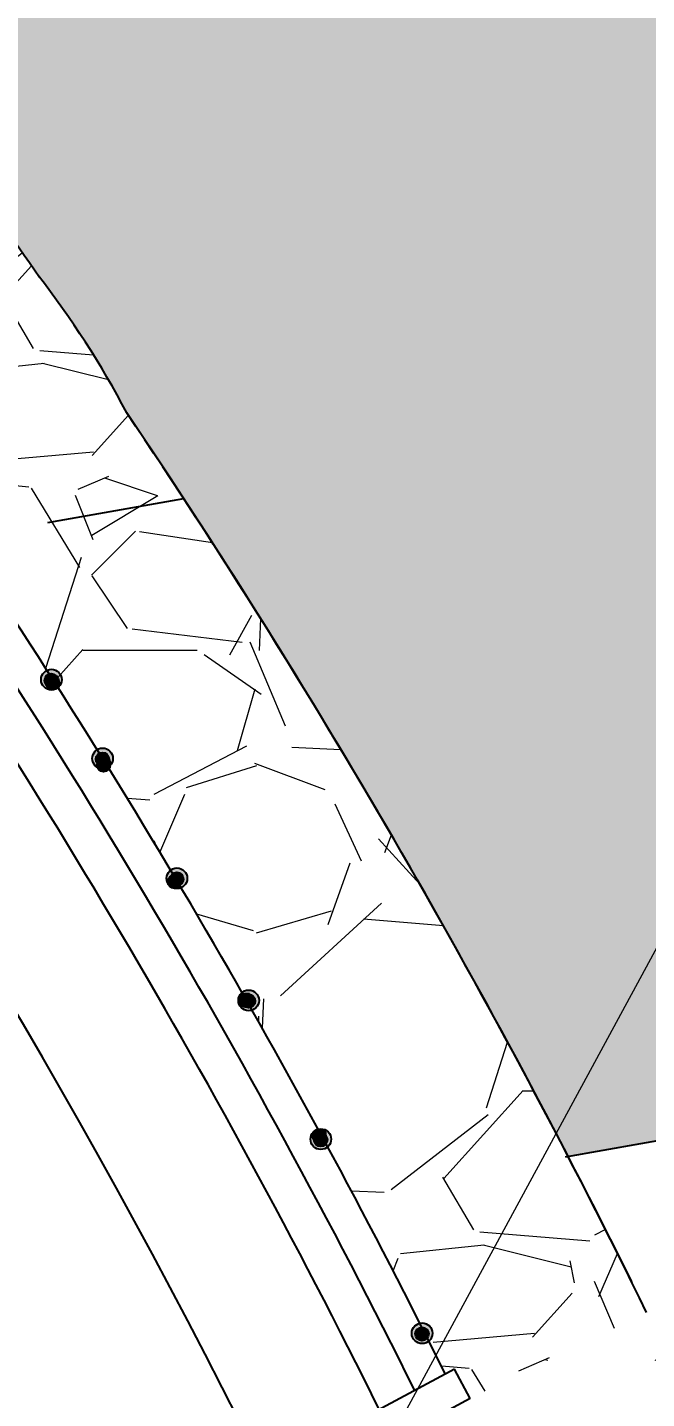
# Model space of a CAD drawing. Header units: millimetres. Extents: x -46762 to 161452, y -66984 to 31524.
# Drawn here: x -36789 to -36343, y -9970 to -8982 of the extents above; entities that cross this region are included whole.
import ezdxf

# ---------------------------------------------------------------- set-up
doc = ezdxf.new("R2010")
doc.units = ezdxf.units.MM
doc.header["$LTSCALE"] = 0.5
doc.styles.get("Standard").update_dxf_attribs({"font": 'TIMES.TTF'})
doc.dimstyles.new('ISO-25', dxfattribs={"dimscale": 50, "dimtxt": 2.5, "dimasz": 2.5, "dimexe": 1.25, "dimexo": 0.625, "dimtad": 1, "dimdec": 0, "dimtxsty": 'Standard', "dimcen": 2.5, "dimadec": 0, "dimazin": 0, "dimtfac": 1, "dimtdec": 0, "dimtmove": 0, "dimatfit": 3, "dimfxl": 1, "dimarcsym": 0})
pattern_1 = [(228.0128, (-97673.25584044286, -17195.62959779655), (-2540.002158237001, -2857.503511189072), [42.715125, -4228.8125]), (184.9697, (-97701.83084044285, -17227.37959779655), (3810.006163272391, 317.4977594234323), [73.300625, -7256.75]), (132.5104, (-97774.85584044286, -17233.72959779655), (3174.997689791462, -3492.503411557551), [51.68525, -5116.8375]), (267.2737, (-97898.68084044284, -17313.10459779655), (317.4986213535216, 6349.997956670803), [66.750625, -6608.3]), (292.8337, (-97901.85584044286, -17379.77959779655), (-1587.504506937738, 3810.002166256389), [65.45425000000002, -6479.975000000001]), (357.2737, (-97876.45584044285, -17440.10459779655), (-6349.997956670803, 317.4986213535219), [66.750625, -6608.3]), (37.6942, (-97809.78084044284, -17443.27959779655), (-4127.502607654991, -3174.997169623111), [88.27424999999998, -8739.1375]), (72.2553, (-97739.93084044284, -17389.30459779655), (2222.504445683399, 6985.002025754549), [83.34000000000002, -8250.6625]), (121.4296, (-97714.53084044285, -17309.92959779654), (-2540.00065440806, 4127.495144996587), [66.976625, -6630.687500000001]), (175.2364, (-97749.45584044285, -17252.77959779655), (3492.497256631807, -317.4970203401444), [76.4641249999998, -3746.737499999988]), (222.3974, (-97825.65584044284, -17246.42959779654), (-3810.000114654964, -3492.495456329621), [98.88475000000001, -9789.600000000002]), (138.8141, (-97584.35584044285, -17316.27959779655), (-2222.498584278092, 1904.997069640501), [33.750625, -3341.325]), (171.4692, (-97609.75584044286, -17294.05459779654), (4127.493699448925, -635.0016000057124), [64.21024999999979, -6356.824999999987]), (225, (-97673.25584044286, -17284.52959779655), (-6.661338147750939e-14, -317.4997835875247), [44.901125, -404.11125]), (203.1986, (-97695.48084044283, -17246.42959779654), (1587.505353198854, 635.0027842882831), [24.180125, -2393.825]), (291.8014, (-97717.70584044285, -17255.95459779655), (-317.5002227368137, 952.5006135914831), [34.19575, -1675.6]), (30.9638, (-97705.00584044284, -17287.70459779655), (952.4989943510283, 635.0004948325691), [55.53999999999981, -1795.787499999994]), (161.5651, (-97657.38084044284, -17259.12959779655), (635.0002897726226, -317.4995278081346), [40.160875, -963.8625]), (16.38950000000001, (-97901.85584044286, -17255.95459779655), (3175.001751746169, 952.4980187459755), [56.261, -5569.849999999999]), (70.3462, (-97847.88084044284, -17240.07959779655), (-1269.996461084563, -3492.495061068125), [47.19987500000001, -4672.775]), (293.1986, (-97657.38084044284, -17195.62959779655), (-635.002784288283, 1587.505353198854), [48.36, -2369.65]), (343.6105, (-97638.33084044285, -17240.07959779655), (-3175.001751746168, 952.4980187459764), [56.26099999999982, -5569.849999999988]), (339.444, (-97901.85584044286, -17452.80459779655), (-1587.501970531989, 634.9992295062673), [54.25437499999999, -2658.4625]), (294.7751, (-97851.05584044286, -17471.85459779655), (-1587.496300453355, 3492.498378269584), [45.4589999999999, -4500.449999999988]), (66.80140000000002, (-97654.20584044284, -17513.12959779655), (635.0027842882835, 1587.505353198854), [48.36, -2369.65]), (17.35400000000001, (-97635.15584044284, -17468.67959779655), (-4127.500222732495, -1269.998084450704), [53.22287499999998, -5269.049999999998]), (69.444, (-97809.78084044284, -17513.12959779655), (-634.9992295062681, -1587.501970531988), [27.12725, -2685.6]), (101.3098999999999, (-97673.25584044286, -17513.12959779655), (-317.4984328609186, 1269.995932612828), [16.18937499999996, -1602.749999999995]), (165.9638, (-97676.43084044284, -17497.25459779655), (952.5006693371466, -317.4994505154552), [65.45424999999999, -1243.63125]), (186.0090000000001, (-97739.93084044284, -17481.37959779655), (3174.995318053494, 317.4992585684823), [60.65837500000001, -6005.175000000001]), (303.6901, (-97705.00584044284, -17316.27959779655), (-317.5001089134041, 634.9993874039799), [45.79050000000001, -1098.9725]), (353.1572, (-97679.60584044285, -17354.37959779655), (5397.502232080428, -635.0028439568549), [79.94462499999997, -7914.499999999998]), (60.94540000000001, (-97600.23084044285, -17363.90459779655), (-1269.997045728636, -2222.494701354266), [32.6885, -3236.175]), (90, (-97584.35584044285, -17335.32959779655), (-317.5, 317.5), [19.05, -298.45]), (120.2564, (-97746.28084044287, -17471.85459779655), (1269.997308354514, -2222.498879059695), [44.108375, -4366.7375]), (48.01279999999999, (-97768.50584044284, -17433.75459779655), (2540.002158237001, 2857.503511189072), [85.430375, -4186.1]), (0, (-97711.35584044285, -17370.25459779655), (317.5, 317.5), [82.55, -234.95]), (325.3048, (-97628.80584044284, -17370.25459779655), (-3174.994498869211, 2222.500211310596), [50.20124999999999, -4969.9125]), (254.0546, (-97587.53084044285, -17398.82959779655), (-317.5008099626843, -1270.003025400453), [46.22862500000001, -2265.212500000001]), (207.646, (-97600.23084044285, -17443.27959779655), (-6032.49788112784, -3175.001996840424), [75.268125, -7451.5625]), (175.4261, (-97666.90584044284, -17478.20459779655), (-4127.500950593439, 317.4984639024328), [79.6286249999998, -7883.224999999977]), (175.4261, (-97666.90584044284, -17478.20459779655), (-4127.500950593439, 317.4984639024328), [79.6286249999998, -7883.224999999977])]

# ---------------------------------------------------------------- blocks, each defined once
blk = doc.blocks.new('*D9')
at = {"color": 0, "lineweight": -2}
for p, q in [((-38631.44659062807, -8216.323658500613), (-34026.09452414906, -8216.323658500614)), ((-34088.59452414906, -8341.323658500614), (-34088.59452414906, -12186.3236585006)), ((-38631.44659062807, -12311.32365850059), (-34026.09452414906, -12311.3236585006))]:
    blk.add_line(p, q, dxfattribs=at)
at = {"color": 0}
for points in [[(-34109.42785748239, -8341.323658500614), (-34067.76119081572, -8341.323658500614), (-34088.59452414906, -8216.323658500614)], [(-34109.42785748239, -12186.3236585006), (-34067.76119081572, -12186.3236585006), (-34088.59452414906, -12311.3236585006)]]:
    blk.add_solid(points, dxfattribs=at)
at = {"layer": 'Defpoints', "color": 0}
for p in [(-38662.69659062807, -8216.323658500613), (-38662.69659062807, -12311.32365850059), (-34088.59452414906, -12311.3236585006)]:
    blk.add_point(p, dxfattribs=at)
at = {"color": 0, "lineweight": 15, "insert": (-34183.60624008273, -10388.36191940938), "char_height": 125, "attachment_point": 5, "rotation": 90}
blk.add_mtext('4095', dxfattribs=at)

msp = doc.modelspace()

# ---------------------------------------------------------------- hatches: boundary and pattern name
h = msp.add_hatch(color=253)
edge = h.paths.add_edge_path()
edge.add_arc((-41205.17958218213, -12287.7963258753), 5413.740701549355, 30.17566158164368, 34.008901020874305, ccw=False)
edge.add_arc((-41242.69659062812, -12311.32365850054), 5458.000000000042, 27.648046055653083, 30.191209312457715, ccw=False)
edge.add_line((-36407.91960158185, -9778.598749200453), (-35880.02221128013, -8804.747134701158))
edge.add_line((-35880.02221128013, -8804.747134701158), (-35833.0441008345, -8804.747134701158))
edge.add_spline(control_points=[(-35833.0441008345, -8804.747134701161), (-35838.37781138256, -8780.086804731565), (-35863.23193997787, -8656.325490774834), (-35882.55947289227, -8510.215314167848), (-35853.3638850772, -8396.351715753945), (-35848.00560246455, -8378.253479506444)], knot_values=[1.690036786645603, 1.690036786645603, 1.690036786645603, 1.690036786645603, 3.182422762867869, 9.137160286487894, 10.27025498001905, 10.27025498001905, 10.27025498001905, 10.27025498001905], degree=3, periodic=0)
edge.add_line((-35848.00560246455, -8378.253479506442), (-37217.08099725694, -8619.621069120149))
edge.add_arc((-41235.12869425641, -12304.4009140601), 5451.817110013732, 37.3619186027081, 42.52260582488822, ccw=False)
edge.add_arc((-40478.21683398283, -11739.67049861432), 4507.516647571014, 34.89481910706712, 37.495033162738025, ccw=False)
edge.add_arc((-37316.23049035122, -9576.09340255735), 677.1924677259152, 27.846509136852774, 37.79888856231082, ccw=False)
h.paths.add_polyline_path([(-36199.39518966171, -8564.62532894888), (-34313.89591064224, -8564.62532894888), (-34313.89591064224, -8969.020306117829), (-36199.39518966171, -8969.020306117829)], flags=9)
h = msp.add_hatch(color=253)
edge = h.paths.add_edge_path()
edge.add_arc((-41242.6965906273, -12311.32365850211), 5458.000000000041, 27.44813674879839, 27.648046055671728, ccw=False)
edge.add_line((-36399.11217921088, -9795.48303368417), (-35467.5033074698, -9631.215254128843))
edge.add_spline(control_points=[(-35467.50330746979, -9631.215254128845), (-35481.09127812526, -9605.562938215302), (-35554.37483042083, -9474.854952583184), (-35716.9804595889, -9219.942657914242), (-35799.86598165376, -8958.145666435477), (-35833.0441008345, -8804.747134701161)], knot_values=[10.27025498001905, 10.27025498001905, 10.27025498001905, 10.27025498001905, 11.99124955875854, 19.13617219648018, 28.41949556707706, 28.41949556707706, 28.41949556707706, 28.41949556707706], degree=3, periodic=0)
edge.add_line((-35833.0441008345, -8804.74713470116), (-35880.02221128012, -8804.747134701158))
edge.add_line((-35880.02221128012, -8804.747134701158), (-36407.91960158185, -9778.598749200453))
at = {"lineweight": 9}
h = msp.add_hatch(dxfattribs=at)
h.set_pattern_fill('GRAVEL', color=256, scale=12.5, style=0)
h.set_pattern_definition(pattern_1)
h.paths.add_polyline_path([(-36862.37374980199, -9219.376509969918, -0.008899257875732825), (-36796.94240636042, -9313.4812741404), (-36717.45548810638, -9259.7737303413, 0.04345276474442605), (-36781.13541637584, -9161.047742235487, 0.0113394904646626), (-36901.85348828543, -8996.072213937421), (-36981.33683875902, -9056.755423995119, -0.0114302101855143)])
h.paths.add_polyline_path([(-36717.45548810638, -9259.7737303413), (-36796.94240636042, -9313.4812741404), (-36838.98185891073, -9347.852625799887, -0.002580590882842045), (-36808.62705212328, -9393.466340586625, -0.9187596185027762), (-36805.7939736236, -9397.776135768292, -0.002970205081399039), (-36771.49269263465, -9450.694409092552, -1.695448733918207), (-36769.0529835904, -9454.511295531838, -0.003081753554277672), (-36734.1779107466, -9509.873442423128, -1.493677289545934), (-36731.65396337678, -9513.939449078798, -0.00437998776730756), (-36683.3390522236, -9593.39745696481, -1.435564644453754), (-36680.85484372856, -9597.569086649053, -0.004487918687509222), (-36632.87637380033, -9679.894091036118, -2.578649658013819), (-36631.14732579477, -9682.925405188134, -0.0050526996929834), (-36578.97117241389, -9776.658153250768, -1.547947506846737), (-36576.7198473475, -9780.804930815479, -0.007414301437415722), (-36503.73586225331, -9920.274680557648, -0.4120958067924272), (-36502.09424020456, -9923.531088958649, -0.001504734332671293), (-36487.80823394324, -9952.10753540727), (-36481.25996032993, -9948.60377813699), (-36469.9373105175, -9969.76500686375), (-36342.7231304622, -9907.648087059288, 0.01786597109734117), (-36525.06354741855, -9566.564567137893, 0.01659150493568186)])
h = msp.add_hatch(color=256)
h.paths.add_polyline_path([(-36771.80139661703, -9444.476433840895, 0.0001468720347857163), (-36771.80767952648, -9447.5948144868, -0.4075683121169166), (-36767.08503038246, -9452.42610370563, -0.2818111886752684), (-36769.72016528685, -9456.730153818311), (-36766.10698397041, -9456.730153818311, 0.1768496511547933), (-36764.35380891556, -9451.928495763199, 0.4140376673082951)])
h.paths.add_polyline_path([(-36771.80767952649, -9447.5948144868, -0.0001468720347857169), (-36771.80139661703, -9444.476433840895, 0.4143894793180001), (-36779.25793544811, -9451.928495763199, 0.1768496511547933), (-36777.50476039326, -9456.730153818311), (-36774.11497307781, -9456.730153818311, -0.2818111886752684), (-36776.75010798221, -9452.42610370563, -0.4208901854230835)])
h.paths.add_polyline_path([(-36766.10698397041, -9456.730153818311), (-36769.72016528685, -9456.730153818311, -0.2405059389793157), (-36774.11497307781, -9456.730153818311), (-36777.50476039326, -9456.730153818311, 0.4650740833706085)])
h = msp.add_hatch(color=256)
edge = h.paths.add_edge_path()
edge.add_arc((-36771.91756918233, -9452.42610370563), 4.832538799884284, 0, 360)
edge = h.paths.add_edge_path(flags=16)
edge.add_arc((-36771.91756918233, -9452.42610370563), 2.588054287070918, 0, 360)
h = msp.add_hatch(color=256)
h.paths.add_polyline_path([(-36776.62511927694, -9451.334131471916, -0.00032442072729859), (-36774.37362207555, -9451.610120140502, -0.8203955301075307), (-36769.3363353453, -9452.238335573738, -0.0003244207272990215), (-36767.08601765083, -9452.52378200834, 0.005053543832042459), (-36767.08503038246, -9452.42610370563, 0.89206796145849)])
h.paths.add_polyline_path([(-36767.08601765083, -9452.52378200834, 0.0003244207272989703), (-36769.3363353453, -9452.238335573738, -0.01815590774407738), (-36769.32951489526, -9452.42610370563, -1), (-36774.50562346941, -9452.42610370563, -0.0803624715725062), (-36774.37362207555, -9451.610120140494, 0.0003244207272985405), (-36776.62511927694, -9451.334131471916, 0.05704448293656798), (-36776.75010798221, -9452.42610370563, 0.989943732125018)])
h = msp.add_hatch(color=256)
edge = h.paths.add_edge_path()
edge.add_arc((-36770.96931836218, -9454.428369817497), 4.832538799884284, 0, 360)
edge = h.paths.add_edge_path(flags=16)
edge.add_arc((-36770.96931836218, -9454.428369817497), 2.588054287070918, 0, 360)
h = msp.add_hatch(color=256)
h.paths.add_polyline_path([(-36775.67686845678, -9453.336397583784, -0.00032442072729859), (-36773.42537125539, -9453.612386252365, -0.8203955301075307), (-36768.38808452514, -9454.240601685602, -0.0003244207272990215), (-36766.13776683068, -9454.526048120208, 0.005053543832042459), (-36766.13677956229, -9454.428369817497, 0.89206796145849)])
h.paths.add_polyline_path([(-36766.13776683068, -9454.526048120208, 0.0003244207272989703), (-36768.38808452514, -9454.24060168561, -0.01815590774407738), (-36768.38126407511, -9454.428369817497, -1), (-36773.55737264926, -9454.428369817497, -0.0803624715725062), (-36773.42537125539, -9453.612386252365, 0.0003244207272985405), (-36775.67686845678, -9453.336397583784, 0.05704448293656798), (-36775.80185716206, -9454.428369817497, 0.989943732125018)])
for points in [[(-36774.50562346936, -9452.42610370563, 0.4142135623730951), (-36771.91756918233, -9455.014157992699), (-36771.91756918233, -9452.42610370563), (-36769.32951489522, -9452.42610370563, 1)], [(-36774.39392646895, -9451.928495763199, 0.4142135623730951), (-36771.80587218184, -9454.516550050272), (-36771.80587218184, -9451.928495763199), (-36769.21781789481, -9451.928495763199, 1)], [(-36771.80587218188, -9451.928495763199, 0.4142135623730951), (-36769.21781789477, -9454.516550050272), (-36769.21781789477, -9451.928495763199), (-36766.62976360774, -9451.928495763199, 1)], [(-36773.5573726492, -9454.428369817497, 0.4142135623730951), (-36770.96931836219, -9457.016424104566), (-36770.96931836219, -9454.428369817497), (-36768.38126407507, -9454.428369817497, 1)], [(-36769.32951489522, -9452.42610370563), (-36771.91756918233, -9452.42610370563), (-36771.91756918233, -9455.014157992699, 0.4142135623730951)], [(-36769.21781789481, -9451.928495763199), (-36771.80587218184, -9451.928495763199), (-36771.80587218184, -9454.516550050272, 0.4142135623730951)], [(-36768.38126407507, -9454.428369817497), (-36770.96931836219, -9454.428369817497), (-36770.96931836219, -9457.016424104566, 0.4142135623730951)], [(-36766.62976360774, -9451.928495763199), (-36769.21781789477, -9451.928495763199), (-36769.21781789477, -9454.516550050272, 0.4142135623730951)], [(-36737.616796598, -9509.181872797015, 0.4142135623730951), (-36735.02874231097, -9511.769927084088), (-36735.02874231097, -9509.181872797015), (-36732.44068802385, -9509.181872797015, 1)], [(-36737.50509959759, -9508.684264854588, 0.4142135623730951), (-36734.91704531047, -9511.272319141657), (-36734.91704531047, -9508.684264854588), (-36732.32899102345, -9508.684264854588, 1)], [(-36736.82414371464, -9513.46858615738, 0.4142135623730951), (-36734.23608942762, -9516.056640444453), (-36734.23608942762, -9513.46858615738), (-36731.6480351405, -9513.46858615738, 1)], [(-36732.44068802385, -9509.181872797015), (-36735.02874231097, -9509.181872797015), (-36735.02874231097, -9511.769927084088, 0.4142135623730951)], [(-36732.32899102345, -9508.684264854588), (-36734.91704531047, -9508.684264854588), (-36734.91704531047, -9511.272319141657, 0.4142135623730951)], [(-36734.66620223068, -9511.386393567036, 0.4142135623730951), (-36732.07814794357, -9513.974447854109), (-36732.07814794357, -9511.386393567036), (-36729.49009365654, -9511.386393567036, 1)], [(-36731.6480351405, -9513.46858615738), (-36734.23608942762, -9513.46858615738), (-36734.23608942762, -9516.056640444453, 0.4142135623730951)], [(-36729.49009365654, -9511.386393567036), (-36732.07814794357, -9511.386393567036), (-36732.07814794357, -9513.974447854109, 0.4142135623730951)], [(-36685.7127442254, -9597.484838070128, 0.4142135623730951), (-36683.12468993838, -9600.0728923572), (-36683.12468993838, -9597.484838070128), (-36680.53663565127, -9597.484838070128, 1)], [(-36684.02601714061, -9595.521937987533, 0.4142135623730951), (-36681.43796285358, -9598.109992274605), (-36681.43796285358, -9595.521937987533), (-36678.84990856647, -9595.521937987533, 1)], [(-36683.91432014012, -9595.024330045106, 0.4142135623730951), (-36681.32626585309, -9597.612384332175), (-36681.32626585309, -9595.024330045106), (-36678.73821156597, -9595.024330045106, 1)], [(-36683.9143201402, -9595.024330045106, 0.4142135623730951), (-36681.32626585309, -9597.612384332175), (-36681.32626585309, -9595.024330045106), (-36678.73821156606, -9595.024330045106, 1)], [(-36680.53663565127, -9597.484838070128), (-36683.12468993838, -9597.484838070128), (-36683.12468993838, -9600.0728923572, 0.4142135623730951)], [(-36678.84990856647, -9595.521937987533), (-36681.43796285358, -9595.521937987533), (-36681.43796285358, -9598.109992274605, 0.4142135623730951)], [(-36678.73821156597, -9595.024330045106), (-36681.32626585309, -9595.024330045106), (-36681.32626585309, -9597.612384332175, 0.4142135623730951)], [(-36678.73821156606, -9595.024330045106), (-36681.32626585309, -9595.024330045106), (-36681.32626585309, -9597.612384332175, 0.4142135623730951)], [(-36632.93961559219, -9680.462726997683, 0.4142135623730951), (-36630.35156130507, -9683.050781284752), (-36630.35156130507, -9680.462726997683), (-36627.76350701804, -9680.462726997683, 1)], [(-36634.76351572722, -9682.901052698735, 0.4142135623730951), (-36632.17546144019, -9685.489106985804), (-36632.17546144019, -9682.901052698735), (-36629.58740715307, -9682.901052698735, 1)], [(-36632.28738731341, -9683.433074950839, 0.4142135623730951), (-36629.69933302639, -9686.021129237912), (-36629.69933302639, -9683.433074950839), (-36627.11127873928, -9683.433074950839, 1)], [(-36632.175690313, -9682.935467008409, 0.4142135623730951), (-36629.58763602588, -9685.523521295481), (-36629.58763602588, -9682.935467008409), (-36626.99958173886, -9682.935467008409, 1)], [(-36629.58740715307, -9682.901052698735), (-36632.17546144019, -9682.901052698735), (-36632.17546144019, -9685.489106985804, 0.4142135623730951)], [(-36627.76350701804, -9680.462726997683), (-36630.35156130507, -9680.462726997683), (-36630.35156130507, -9683.050781284752, 0.4142135623730951)], [(-36627.11127873928, -9683.433074950839), (-36629.69933302639, -9683.433074950839), (-36629.69933302639, -9686.021129237912, 0.4142135623730951)], [(-36626.99958173886, -9682.935467008409), (-36629.58763602588, -9682.935467008409), (-36629.58763602588, -9685.523521295481, 0.4142135623730951)], [(-36579.49853759917, -9778.223907196485, 0.4142135623730951), (-36576.91048331205, -9780.811961483554), (-36576.91048331205, -9778.223907196485), (-36574.32242902502, -9778.223907196485, 1)], [(-36581.35142160534, -9780.636271730184, 0.4142135623730951), (-36578.76336731832, -9783.224326017253), (-36578.76336731832, -9780.636271730184), (-36576.1753130312, -9780.636271730184, 1)], [(-36580.26133432484, -9783.425983408213, 0.4142135623730951), (-36577.67328003781, -9786.014037695286), (-36577.67328003781, -9783.425983408213), (-36575.08522575069, -9783.425983408213, 1)], [(-36580.14963732443, -9782.928375465786, 0.4142135623730951), (-36577.56158303731, -9785.516429752855), (-36577.56158303731, -9782.928375465786), (-36574.97352875028, -9782.928375465786, 1)], [(-36576.1753130312, -9780.636271730184), (-36578.76336731832, -9780.636271730184), (-36578.76336731832, -9783.224326017253, 0.4142135623730951)], [(-36575.08522575069, -9783.425983408213), (-36577.67328003781, -9783.425983408213), (-36577.67328003781, -9786.014037695286, 0.4142135623730951)], [(-36574.97352875028, -9782.928375465786), (-36577.56158303731, -9782.928375465786), (-36577.56158303731, -9785.516429752855, 0.4142135623730951)], [(-36574.32242902502, -9778.223907196485), (-36576.91048331205, -9778.223907196485), (-36576.91048331205, -9780.811961483554, 0.4142135623730951)], [(-36507.25483103798, -9923.227264606912, 0.4142135623730951), (-36504.66677675095, -9925.815318893981), (-36504.66677675095, -9923.227264606912), (-36502.07872246383, -9923.227264606912, 1)], [(-36507.25483103798, -9923.227264606912, 0.4142135623730951), (-36504.66677675095, -9925.815318893981), (-36504.66677675095, -9923.227264606912), (-36502.07872246383, -9923.227264606912, 1)], [(-36507.14313403757, -9922.729656664482, 0.4142135623730951), (-36504.55507975045, -9925.317710951555), (-36504.55507975045, -9922.729656664482), (-36501.96702546343, -9922.729656664482, 1)], [(-36507.14313403757, -9922.729656664482, 0.4142135623730951), (-36504.55507975045, -9925.317710951555), (-36504.55507975045, -9922.729656664482), (-36501.96702546343, -9922.729656664482, 1)], [(-36502.07872246383, -9923.227264606912), (-36504.66677675095, -9923.227264606912), (-36504.66677675095, -9925.815318893981, 0.4142135623730951)], [(-36502.07872246383, -9923.227264606912), (-36504.66677675095, -9923.227264606912), (-36504.66677675095, -9925.815318893981, 0.4142135623730951)], [(-36501.96702546343, -9922.729656664482), (-36504.55507975045, -9922.729656664482), (-36504.55507975045, -9925.317710951555, 0.4142135623730951)], [(-36501.96702546343, -9922.729656664482), (-36504.55507975045, -9922.729656664482), (-36504.55507975045, -9925.317710951555, 0.4142135623730951)]]:
    msp.add_hatch(color=256).paths.add_polyline_path(points)
h = msp.add_hatch(color=256)
h.paths.add_polyline_path([(-36734.91256974566, -9501.23220293228, 0.0001468720347857163), (-36734.91885265512, -9504.350583578189, -0.4075683121169166), (-36730.19620351109, -9509.181872797015, -0.2818111886752684), (-36732.83133841549, -9513.4859229097), (-36729.21815709905, -9513.4859229097, 0.1768496511547933), (-36727.4649820442, -9508.684264854588, 0.4140376673082951)])
h.paths.add_polyline_path([(-36734.91885265513, -9504.350583578189, -0.0001468720347857169), (-36734.91256974566, -9501.23220293228, 0.4143894793180001), (-36742.36910857675, -9508.684264854588, 0.1768496511547933), (-36740.6159335219, -9513.4859229097), (-36737.22614620645, -9513.4859229097, -0.2818111886752684), (-36739.86128111085, -9509.181872797015, -0.4208901854230835)])
h.paths.add_polyline_path([(-36729.21815709905, -9513.4859229097), (-36732.83133841549, -9513.4859229097, -0.2405059389793157), (-36737.22614620645, -9513.4859229097), (-36740.6159335219, -9513.4859229097, 0.4650740833706085)])
h = msp.add_hatch(color=256)
edge = h.paths.add_edge_path()
edge.add_arc((-36735.02874231097, -9509.181872797017), 4.832538799884284, 0, 360)
edge = h.paths.add_edge_path(flags=16)
edge.add_arc((-36735.02874231097, -9509.181872797017), 2.588054287070918, 0, 360)
h = msp.add_hatch(color=256)
h.paths.add_polyline_path([(-36739.73629240558, -9508.089900563305, -0.00032442072729859), (-36737.48479520419, -9508.36588923189, -0.8203955301075307), (-36732.44750847394, -9508.994104665127, -0.0003244207272990215), (-36730.19719077947, -9509.27955109973, 0.005053543832042459), (-36730.19620351109, -9509.181872797015, 0.89206796145849)])
h.paths.add_polyline_path([(-36730.19719077947, -9509.27955109973, 0.0003244207272989703), (-36732.44750847394, -9508.994104665127, -0.01815590774407738), (-36732.4406880239, -9509.181872797015, -1), (-36737.61679659804, -9509.181872797015, -0.0803624715725062), (-36737.48479520419, -9508.365889231884, 0.0003244207272985405), (-36739.73629240558, -9508.089900563305, 0.05704448293656798), (-36739.86128111085, -9509.181872797015, 0.989943732125018)])
h = msp.add_hatch(color=256)
edge = h.paths.add_edge_path()
edge.add_arc((-36734.23608942761, -9513.468586157382), 4.832538799884284, 0, 360)
edge = h.paths.add_edge_path(flags=16)
edge.add_arc((-36734.23608942761, -9513.468586157382), 2.588054287070918, 0, 360)
h = msp.add_hatch(color=256)
h.paths.add_polyline_path([(-36738.94363952221, -9512.376613923667, -0.00032442072729859), (-36736.69214232083, -9512.652602592249, -0.8203955301075307), (-36731.65485559058, -9513.280818025485, -0.0003244207272990215), (-36729.40453789612, -9513.56626446009, 0.005053543832042459), (-36729.40355062773, -9513.46858615738, 0.89206796145849)])
h.paths.add_polyline_path([(-36729.40453789612, -9513.56626446009, 0.0003244207272989703), (-36731.65485559058, -9513.280818025492, -0.01815590774407738), (-36731.64803514055, -9513.46858615738, -1), (-36736.82414371469, -9513.46858615738, -0.0803624715725062), (-36736.69214232083, -9512.652602592249, 0.0003244207272985405), (-36738.94363952221, -9512.376613923667, 0.05704448293656798), (-36739.0686282275, -9513.46858615738, 0.989943732125018)])
h = msp.add_hatch(color=256)
h.paths.add_polyline_path([(-36681.32179028828, -9587.572268122798, 0.0001468720347857163), (-36681.32807319774, -9590.690648768707, -0.4075683121169166), (-36676.60542405371, -9595.521937987533, -0.2818111886752684), (-36679.2405589581, -9599.825988100218), (-36675.62737764166, -9599.825988100218, 0.1768496511547933), (-36673.87420258681, -9595.024330045106, 0.4140376673082951)])
h.paths.add_polyline_path([(-36681.32807319774, -9590.690648768707, -0.0001468720347857169), (-36681.32179028828, -9587.572268122798, 0.4143894793180001), (-36688.77832911936, -9595.024330045106, 0.1768496511547933), (-36687.02515406451, -9599.825988100218), (-36683.63536674908, -9599.825988100218, -0.2818111886752684), (-36686.27050165347, -9595.521937987533, -0.4208901854230835)])
h.paths.add_polyline_path([(-36675.62737764166, -9599.825988100218), (-36679.2405589581, -9599.825988100218, -0.2405059389793157), (-36683.63536674908, -9599.825988100218), (-36687.02515406451, -9599.825988100218, 0.4650740833706085)])
h = msp.add_hatch(color=256)
edge = h.paths.add_edge_path()
edge.add_arc((-36683.12468993838, -9597.48483807013), 4.832538799884284, 0, 360)
edge = h.paths.add_edge_path(flags=16)
edge.add_arc((-36683.12468993838, -9597.48483807013), 2.588054287070918, 0, 360)
h = msp.add_hatch(color=256)
h.paths.add_polyline_path([(-36687.83224003298, -9596.392865836415, -0.00032442072729859), (-36685.5807428316, -9596.668854505, -0.8203955301075307), (-36680.54345610134, -9597.29706993824, -0.0003244207272990215), (-36678.29313840688, -9597.582516372839, 0.005053543832042459), (-36678.29215113849, -9597.484838070128, 0.89206796145849)])
h.paths.add_polyline_path([(-36678.29313840688, -9597.582516372839, 0.0003244207272989703), (-36680.54345610134, -9597.29706993824, -0.01815590774407738), (-36680.53663565131, -9597.484838070128, -1), (-36685.71274422546, -9597.484838070128, -0.0803624715725062), (-36685.5807428316, -9596.668854504996, 0.0003244207272985405), (-36687.83224003298, -9596.392865836415, 0.05704448293656798), (-36687.95722873826, -9597.484838070128, 0.989943732125018)])
h = msp.add_hatch(color=256)
edge = h.paths.add_edge_path()
edge.add_arc((-36681.43796285358, -9595.521937987534), 4.832538799884284, 0, 360)
edge = h.paths.add_edge_path(flags=16)
edge.add_arc((-36681.43796285358, -9595.521937987534), 2.588054287070918, 0, 360)
h = msp.add_hatch(color=256)
h.paths.add_polyline_path([(-36686.14551294819, -9594.429965753823, -0.00032442072729859), (-36683.8940157468, -9594.705954422408, -0.8203955301075307), (-36678.85672901655, -9595.334169855645, -0.0003244207272990215), (-36676.60641132208, -9595.619616290247, 0.005053543832042459), (-36676.60542405371, -9595.521937987533, 0.89206796145849)])
h.paths.add_polyline_path([(-36676.60641132208, -9595.619616290247, 0.0003244207272989703), (-36678.85672901655, -9595.334169855645, -0.01815590774407738), (-36678.84990856652, -9595.521937987533, -1), (-36684.02601714066, -9595.521937987533, -0.0803624715725062), (-36683.8940157468, -9594.705954422401, 0.0003244207272985405), (-36686.14551294819, -9594.429965753823, 0.05704448293656798), (-36686.27050165347, -9595.521937987533, 0.989943732125018)])
h = msp.add_hatch(color=256)
h.paths.add_polyline_path([(-36629.58316046107, -9675.483405086105, 0.0001468720347857163), (-36629.58944337054, -9678.601785732013, -0.4075683121169166), (-36624.8667942265, -9683.433074950839, -0.2818111886752684), (-36627.5019291309, -9687.73712506352), (-36623.88874781446, -9687.73712506352, 0.1768496511547933), (-36622.13557275961, -9682.935467008409, 0.4140376673082951)])
h.paths.add_polyline_path([(-36629.58944337054, -9678.601785732013, -0.0001468720347857169), (-36629.58316046107, -9675.483405086105, 0.4143894793180001), (-36637.03969929216, -9682.935467008409, 0.1768496511547933), (-36635.28652423731, -9687.73712506352), (-36631.89673692187, -9687.73712506352, -0.2818111886752684), (-36634.53187182627, -9683.433074950839, -0.4208901854230835)])
h.paths.add_polyline_path([(-36623.88874781446, -9687.73712506352), (-36627.5019291309, -9687.73712506352, -0.2405059389793157), (-36631.89673692187, -9687.73712506352), (-36635.28652423731, -9687.73712506352, 0.4650740833706085)])
h = msp.add_hatch(color=256)
edge = h.paths.add_edge_path()
edge.add_arc((-36632.17546144018, -9682.901052698735), 4.832538799884284, 0, 360)
edge = h.paths.add_edge_path(flags=16)
edge.add_arc((-36632.17546144018, -9682.901052698735), 2.588054287070918, 0, 360)
h = msp.add_hatch(color=256)
h.paths.add_polyline_path([(-36636.8830115348, -9681.809080465022, -0.00032442072729859), (-36634.63151433341, -9682.0850691336, -0.8203955301075307), (-36629.59422760314, -9682.71328456684, -0.0003244207272990215), (-36627.34390990868, -9682.998731001446, 0.005053543832042459), (-36627.34292264031, -9682.901052698735, 0.89206796145849)])
h.paths.add_polyline_path([(-36627.34390990868, -9682.998731001446, 0.0003244207272989703), (-36629.59422760314, -9682.713284566844, -0.01815590774407738), (-36629.58740715311, -9682.901052698735, -1), (-36634.76351572726, -9682.901052698735, -0.0803624715725062), (-36634.63151433341, -9682.0850691336, 0.0003244207272985405), (-36636.8830115348, -9681.809080465022, 0.05704448293656798), (-36637.00800024006, -9682.901052698735, 0.989943732125018)])
h = msp.add_hatch(color=256)
edge = h.paths.add_edge_path()
edge.add_arc((-36629.69933302639, -9683.43307495084), 4.832538799884284, 0, 360)
edge = h.paths.add_edge_path(flags=16)
edge.add_arc((-36629.69933302639, -9683.43307495084), 2.588054287070918, 0, 360)
h = msp.add_hatch(color=256)
h.paths.add_polyline_path([(-36634.40688312099, -9682.341102717126, -0.00032442072729859), (-36632.1553859196, -9682.617091385711, -0.8203955301075307), (-36627.11809918935, -9683.245306818952, -0.0003244207272990215), (-36624.86778149489, -9683.53075325355, 0.005053543832042459), (-36624.8667942265, -9683.433074950839, 0.89206796145849)])
h.paths.add_polyline_path([(-36624.86778149489, -9683.53075325355, 0.0003244207272989703), (-36627.11809918935, -9683.245306818952, -0.01815590774407738), (-36627.11127873932, -9683.433074950839, -1), (-36632.28738731345, -9683.433074950839, -0.0803624715725062), (-36632.1553859196, -9682.617091385708, 0.0003244207272985405), (-36634.40688312099, -9682.341102717126, 0.05704448293656798), (-36634.53187182627, -9683.433074950839, 0.989943732125018)])
h = msp.add_hatch(color=256)
h.paths.add_polyline_path([(-36577.5571074725, -9775.476313543479, 0.0001468720347857163), (-36577.56339038197, -9778.594694189387, -0.4075683121169166), (-36572.84074123793, -9783.425983408213, -0.2818111886752684), (-36575.47587614233, -9787.730033520898), (-36571.86269482589, -9787.730033520898, 0.1768496511547933), (-36570.10951977104, -9782.928375465786, 0.4140376673082951)])
h.paths.add_polyline_path([(-36577.56339038197, -9778.594694189387, -0.0001468720347857169), (-36577.5571074725, -9775.476313543479, 0.4143894793180001), (-36585.01364630359, -9782.928375465786, 0.1768496511547933), (-36583.26047124874, -9787.730033520898), (-36579.8706839333, -9787.730033520898, -0.2818111886752684), (-36582.5058188377, -9783.425983408213, -0.4208901854230835)])
h.paths.add_polyline_path([(-36571.86269482589, -9787.730033520898), (-36575.47587614233, -9787.730033520898, -0.2405059389793157), (-36579.8706839333, -9787.730033520898), (-36583.26047124874, -9787.730033520898, 0.4650740833706085)])
h = msp.add_hatch(color=256)
edge = h.paths.add_edge_path()
edge.add_arc((-36578.76336731832, -9780.636271730185), 4.832538799884284, 0, 360)
edge = h.paths.add_edge_path(flags=16)
edge.add_arc((-36578.76336731832, -9780.636271730185), 2.588054287070918, 0, 360)
h = msp.add_hatch(color=256)
h.paths.add_polyline_path([(-36583.47091741292, -9779.54429949647, -0.00032442072729859), (-36581.21942021154, -9779.820288165052, -0.8203955301075307), (-36576.18213348128, -9780.448503598289, -0.0003244207272990215), (-36573.93181578681, -9780.733950032894, 0.005053543832042459), (-36573.93082851844, -9780.636271730184, 0.89206796145849)])
h.paths.add_polyline_path([(-36573.93181578681, -9780.733950032894, 0.0003244207272989703), (-36576.18213348128, -9780.448503598296, -0.01815590774407738), (-36576.17531303124, -9780.636271730184, -1), (-36581.35142160539, -9780.636271730184, -0.0803624715725062), (-36581.21942021154, -9779.820288165052, 0.0003244207272985405), (-36583.47091741292, -9779.54429949647, 0.05704448293656798), (-36583.59590611819, -9780.636271730184, 0.989943732125018)])
h = msp.add_hatch(color=256)
edge = h.paths.add_edge_path()
edge.add_arc((-36577.67328003782, -9783.425983408215), 4.832538799884284, 0, 360)
edge = h.paths.add_edge_path(flags=16)
edge.add_arc((-36577.67328003782, -9783.425983408215), 2.588054287070918, 0, 360)
h = msp.add_hatch(color=256)
h.paths.add_polyline_path([(-36582.38083013242, -9782.334011174504, -0.00032442072729859), (-36580.12933293103, -9782.60999984309, -0.8203955301075307), (-36575.09204620078, -9783.238215276326, -0.0003244207272990215), (-36572.84172850632, -9783.523661710924, 0.005053543832042459), (-36572.84074123793, -9783.425983408213, 0.89206796145849)])
h.paths.add_polyline_path([(-36572.84172850632, -9783.523661710924, 0.0003244207272989703), (-36575.09204620078, -9783.238215276326, -0.01815590774407738), (-36575.08522575075, -9783.425983408213, -1), (-36580.26133432488, -9783.425983408213, -0.0803624715725062), (-36580.12933293103, -9782.609999843082, 0.0003244207272985405), (-36582.38083013242, -9782.334011174504, 0.05704448293656798), (-36582.5058188377, -9783.425983408213, 0.989943732125018)])
h = msp.add_hatch(dxfattribs=at)
h.set_pattern_fill('GRAVEL', color=256, scale=12.5, style=0)
h.set_pattern_definition(pattern_1)
edge = h.paths.add_edge_path()
edge.add_arc((-41238.51140821341, -12310.84459170534), 5453.814839221249, 359.9948247617324, 386.1450450137286)
edge.add_arc((-41238.51140821341, -12310.84459170534), 5303.814839221249, 359.9948247617324, 386.1450450137286)
h = msp.add_hatch(color=256)
h.paths.add_polyline_path([(-36504.55060418564, -9915.277594742178, 0.0001468720347857163), (-36504.55688709511, -9918.395975388083, -0.4075683121169166), (-36499.83423795107, -9923.227264606912, -0.2818111886752684), (-36502.46937285547, -9927.531314719594), (-36498.85619153903, -9927.531314719594, 0.1768496511547933), (-36497.10301648418, -9922.729656664482, 0.4140376673082951)])
h.paths.add_polyline_path([(-36504.55688709511, -9918.395975388083, -0.0001468720347857169), (-36504.55060418564, -9915.277594742178, 0.4143894793180001), (-36512.00714301673, -9922.729656664482, 0.1768496511547933), (-36510.25396796188, -9927.531314719594), (-36506.86418064644, -9927.531314719594, -0.2818111886752684), (-36509.49931555084, -9923.227264606912, -0.4208901854230835)])
h.paths.add_polyline_path([(-36498.85619153903, -9927.531314719594), (-36502.46937285547, -9927.531314719594, -0.2405059389793157), (-36506.86418064644, -9927.531314719594), (-36510.25396796188, -9927.531314719594, 0.4650740833706085)])
h = msp.add_hatch(color=256)
edge = h.paths.add_edge_path()
edge.add_arc((-36504.66677675095, -9923.227264606912), 4.832538799884284, 0, 360)
edge = h.paths.add_edge_path(flags=16)
edge.add_arc((-36504.66677675095, -9923.227264606912), 2.588054287070918, 0, 360)
h = msp.add_hatch(color=256)
edge = h.paths.add_edge_path()
edge.add_arc((-36504.66677675095, -9923.227264606912), 4.832538799884284, 0, 360)
edge = h.paths.add_edge_path(flags=16)
edge.add_arc((-36504.66677675095, -9923.227264606912), 2.588054287070918, 0, 360)
h = msp.add_hatch(color=256)
h.paths.add_polyline_path([(-36509.37432684556, -9922.1352923732, -0.00032442072729859), (-36507.12282964417, -9922.411281041785, -0.8203955301075307), (-36502.08554291392, -9923.039496475021, -0.0003244207272990215), (-36499.83522521945, -9923.324942909623, 0.005053543832042459), (-36499.83423795107, -9923.227264606912, 0.89206796145849)])
h.paths.add_polyline_path([(-36499.83522521945, -9923.324942909623, 0.0003244207272989703), (-36502.08554291392, -9923.039496475021, -0.01815590774407738), (-36502.07872246389, -9923.227264606912, -1), (-36507.25483103802, -9923.227264606912, -0.0803624715725062), (-36507.12282964417, -9922.411281041777, 0.0003244207272985405), (-36509.37432684556, -9922.1352923732, 0.05704448293656798), (-36509.49931555084, -9923.227264606912, 0.989943732125018)])
h = msp.add_hatch(color=256)
h.paths.add_polyline_path([(-36509.37432684556, -9922.1352923732, -0.00032442072729859), (-36507.12282964417, -9922.411281041785, -0.8203955301075307), (-36502.08554291392, -9923.039496475021, -0.0003244207272990215), (-36499.83522521945, -9923.324942909623, 0.005053543832042459), (-36499.83423795107, -9923.227264606912, 0.89206796145849)])
h.paths.add_polyline_path([(-36499.83522521945, -9923.324942909623, 0.0003244207272989703), (-36502.08554291392, -9923.039496475021, -0.01815590774407738), (-36502.07872246389, -9923.227264606912, -1), (-36507.25483103802, -9923.227264606912, -0.0803624715725062), (-36507.12282964417, -9922.411281041777, 0.0003244207272985405), (-36509.37432684556, -9922.1352923732, 0.05704448293656798), (-36509.49931555084, -9923.227264606912, 0.989943732125018)])

# ---------------------------------------------------------------- linework, layer by layer
at = {"lineweight": 15}
msp.add_line((-36620.07419789192, -10169.97612657664), (-35880.02221128013, -8804.74713470116), dxfattribs=at)
for p, q in [((-36774.33580763088, -9338.693759978963), (-36676.46084538687, -9321.435763399522)), ((-35467.50330746979, -9631.215254128841), (-36401.42352779062, -9795.8905868006)), ((-36481.25996032992, -9948.603778136992), (-36618.78474651928, -10022.18858810467)), ((-36469.9373105175, -9969.765006863752), (-36481.25996032992, -9948.603778136992)), ((-36469.9373105175, -9969.765006863752), (-36607.83629176983, -10043.55003581276))]:
    msp.add_line(p, q)
for centre, radius in [((-36771.80587218183, -9451.9284957632), 7.452063266274418), ((-36771.91756918233, -9452.42610370563), 4.832538799884284), ((-36770.96931836218, -9454.428369817497), 4.832538799884284), ((-36771.91756918233, -9452.42610370563), 2.588054287070918), ((-36771.80587218183, -9451.9284957632), 2.588054287070918), ((-36769.21781789476, -9451.9284957632), 2.588054287070918), ((-36770.96931836218, -9454.428369817497), 2.588054287070918), ((-36734.91704531047, -9508.684264854586), 7.452063266274418), ((-36735.02874231097, -9509.181872797017), 4.832538799884284), ((-36734.23608942761, -9513.468586157382), 4.832538799884284), ((-36735.02874231097, -9509.181872797017), 2.588054287070918), ((-36734.91704531047, -9508.684264854586), 2.588054287070918), ((-36734.23608942761, -9513.468586157382), 2.588054287070918), ((-36732.07814794357, -9511.386393567038), 2.588054287070918), ((-36681.32626585309, -9595.024330045106), 7.452063266274418), ((-36683.12468993838, -9597.48483807013), 4.832538799884284), ((-36681.43796285358, -9595.521937987534), 4.832538799884284), ((-36683.12468993838, -9597.48483807013), 2.588054287070918), ((-36681.43796285358, -9595.521937987534), 2.588054287070918), ((-36681.32626585309, -9595.024330045106), 2.588054287070918), ((-36681.32626585309, -9595.024330045106), 2.588054287070918), ((-36629.58763602588, -9682.93546700841), 7.452063266274418), ((-36632.17546144018, -9682.901052698735), 4.832538799884284), ((-36629.69933302639, -9683.43307495084), 4.832538799884284), ((-36630.35156130506, -9680.462726997683), 2.588054287070918), ((-36632.17546144018, -9682.901052698735), 2.588054287070918), ((-36629.69933302639, -9683.43307495084), 2.588054287070918), ((-36629.58763602588, -9682.93546700841), 2.588054287070918), ((-36577.56158303731, -9782.928375465784), 7.452063266274418), ((-36578.76336731832, -9780.636271730185), 4.832538799884284), ((-36576.91048331205, -9778.223907196483), 2.588054287070918), ((-36577.67328003782, -9783.425983408215), 4.832538799884284), ((-36578.76336731832, -9780.636271730185), 2.588054287070918), ((-36577.67328003782, -9783.425983408215), 2.588054287070918), ((-36577.56158303731, -9782.928375465784), 2.588054287070918), ((-36504.55507975045, -9922.729656664484), 7.452063266274418), ((-36504.66677675095, -9923.227264606912), 4.832538799884284), ((-36504.66677675095, -9923.227264606912), 4.832538799884284), ((-36504.66677675095, -9923.227264606912), 2.588054287070918), ((-36504.66677675095, -9923.227264606912), 2.588054287070918), ((-36504.55507975045, -9922.729656664484), 2.588054287070918), ((-36504.55507975045, -9922.729656664484), 2.588054287070918)]:
    msp.add_circle(centre, radius)
for centre, radius, start, end in [((-40478.21683398285, -11739.67049861428), 4507.516647570997, 34.87704463309665, 37.49654176854863), ((-41242.69659062808, -12311.32365850059), 5160.000000000036, 0, 38.56699999999449), ((-37316.23049035122, -9576.09340255738), 677.1924677259309, 27.84650913683732, 37.82143600987158), ((-41242.69659062808, -12311.32365850059), 5458.000000000036, 26.3890653348839, 33.99335329010442), ((-41242.69659062808, -12311.32365850059), 5458.000000000036, 26.3890653348839, 33.99335329010442), ((-41205.17958218213, -12287.79632587531), 5413.740701549353, 26.08151818859249, 34.00890102091903), ((-41242.69659062808, -12311.32365850059), 5283.000000000036, 26.38073102998548, 35.18101526753147), ((-41242.69659062808, -12311.32365850059), 5254.000000000036, 26.37096382418935, 35.16273079590862), ((-41242.69659062808, -12311.32365850059), 5308.000000000036, 26.3890653348839, 33.99335329010442)]:
    msp.add_arc(centre, radius, start, end)

# ---------------------------------------------------------------- dimensions: what is measured, and where the dimension line sits
dim = msp.add_linear_dim(base=(-34088.59452414906, -12311.3236585006), p1=(-38662.69659062807, -8216.323658500613), p2=(-38662.69659062807, -12311.32365850059), angle=90, dimstyle='ISO-25', dxfattribs=at)
dim.commit()
dim.dimension.update_dxf_attribs({"geometry": '*D9', "text_midpoint": (-34088.59452414906, -10388.36191940938), "dimtype": 160})

doc.saveas('drawing.dxf')
